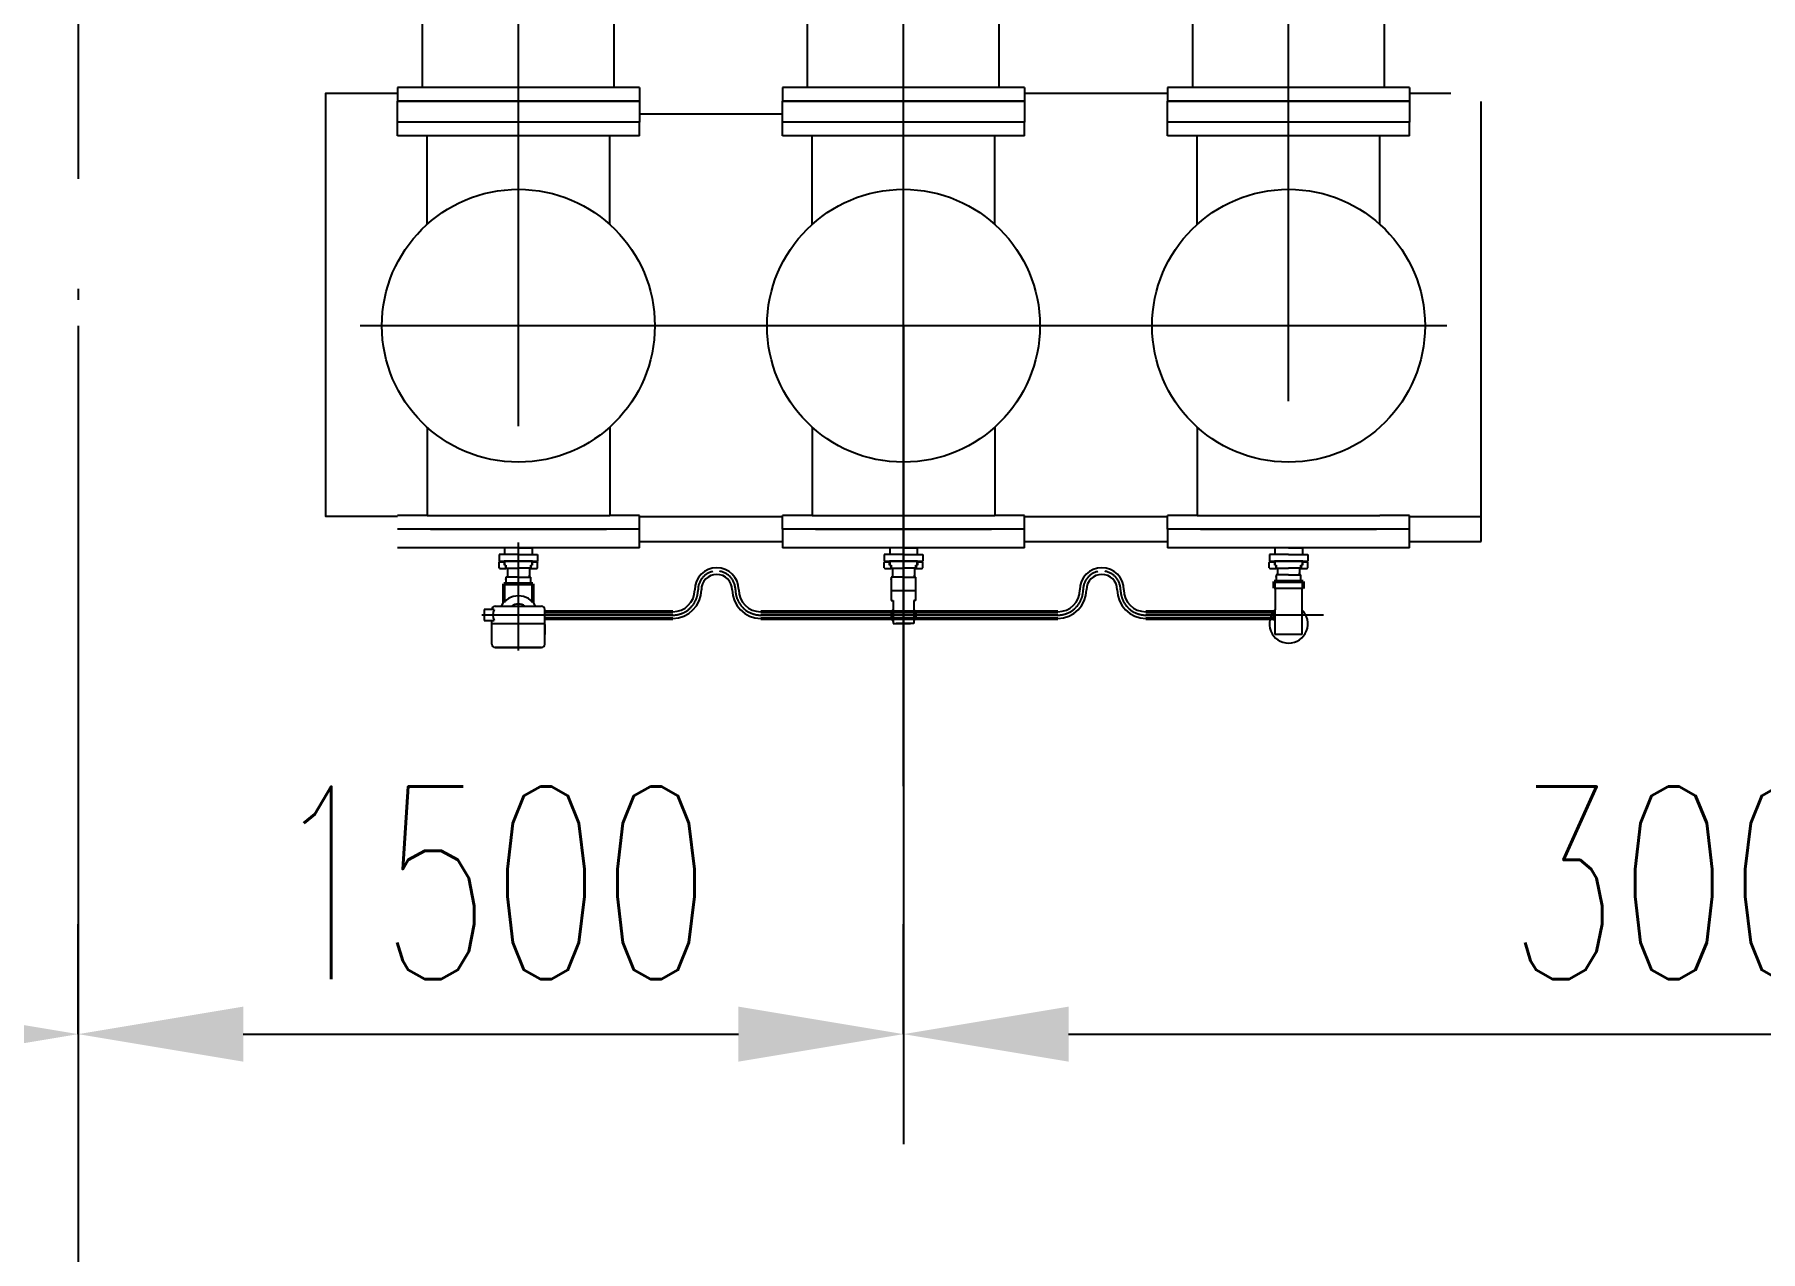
# Model space of a CAD drawing. Extents: x -61205 to 26665, y -81742 to 98141.
# Drawn here: x -19238 to -16101, y 62445 to 64657 of the extents above; entities that cross this region are included whole.
import ezdxf

# ---------------------------------------------------------------- set-up
doc = ezdxf.new("R2010")
doc.units = 0
doc.header["$LTSCALE"] = 1000
doc.header["$MEASUREMENT"] = 0
for name, pattern in [('CENTER', [2, 1.25, -0.25, 0.25, -0.25]), ('CENTER2', [1.125, 0.75, -0.125, 0.125, -0.125]), ('DOTE', [2.42, 2, -0.2, 0.02, -0.2]), ('G', [2, 1.25, -0.25, 0.25, -0.25])]:
    doc.linetypes.add(name, pattern=pattern)
doc.layers.get('0').update_dxf_attribs({"linetype": 'CONTINUOUS'})
doc.layers.get('DEFPOINTS').update_dxf_attribs({"linetype": 'CONTINUOUS'})
for name, color, linetype in [('01', 7, 'CONTINUOUS'), ('05', 4, 'G'), ('08', 1, 'CONTINUOUS'), ('09', 3, 'CONTINUOUS'), ('DOTE', 7, 'CENTER')]:
    doc.layers.add(name, color=color, linetype=linetype)
doc.styles.add('intecad', font='geditxt.shx', dxfattribs={"width": 0.667, "bigfont": 'hzfs_1.shx'})
doc.dimstyles.new('INTE$0', dxfattribs={"dimscale": 100, "dimtxt": 3.5, "dimasz": 3, "dimexe": 2, "dimexo": 0, "dimgap": 1, "dimtad": 1, "dimdsep": 46, "dimtxsty": 'intecad', "dimcen": 0, "dimclrd": 7, "dimclre": 7, "dimclrt": 6, "dimadec": 0, "dimazin": 2, "dimtp": 0.1, "dimtm": 0.1, "dimtfac": 0.71, "dimtix": 1, "dimtmove": 0, "dimatfit": 3, "dimfxl": 1, "dimlwd": -1, "dimlwe": -1, "dimarcsym": 0})

# ---------------------------------------------------------------- blocks, each defined once
blk = doc.blocks.new('*D230')
at = {"layer": '09', "color": 7, "transparency": 16777216}
for p, q in [((-20658.6, 64533.9), (-20658.6, 62639.8)), ((-19159, 64127.7), (-19159, 62639.8)), ((-20358.6, 62839.8), (-19459, 62839.8))]:
    blk.add_line(p, q, dxfattribs=at)
for points in [[(-20358.6, 62889.8), (-20358.6, 62789.8), (-20658.6, 62839.8)], [(-19459, 62889.8), (-19459, 62789.8), (-19159, 62839.8)]]:
    blk.add_solid(points, dxfattribs=at)
at = {"layer": 'DEFPOINTS', "color": 0, "transparency": 16777216}
for p in [(-20658.6, 64533.9, 0), (-19159, 64127.7, 0), (-19159, 62839.8)]:
    blk.add_point(p, dxfattribs=at)
at = {"layer": '09', "color": 6, "transparency": 16777216, "insert": (-19908.8, 63114.8), "char_height": 350, "attachment_point": 5, "style": 'intecad'}
blk.add_mtext('1500', dxfattribs=at)
blk = doc.blocks.new('户内高位接地开关俯视图')
at = {"layer": '01'}
for p, q in [((-1000, 480), (-1000, 920)), ((-975, 920), (-1000, 920)), ((-975, 480), (-975, 920)), ((-25, 920), (0, 920)), ((-25, 480), (-25, 920)), ((0, 480), (0, 920)), ((-975, 874.2), (-458.9, 874.2)), ((-475, 858), (-475, 863)), ((-475, 863), (-463.9, 863)), ((-325, 858), (-475, 858)), ((-475, 858), (-475, 815)), ((-325, 858), (-475, 858)), ((-325, 863), (-336.1, 863)), ((-325, 863), (-325, 858)), ((-325, 815), (-325, 858)), ((-155.6, 874.2), (-25, 874.2)), ((-475, 815), (-325, 815)), ((-330, 815), (-470, 815)), ((-470, 585), (-470, 815)), ((-330, 780), (-330, 815)), ((-400, 775), (-455, 775)), ((-325.4, 775), (-400, 775)), ((-371.8, 775), (-372, 625)), ((-169, 775), (-325, 775)), ((-229, 775), (-229, 625)), ((-151, 643), (-151, 757)), ((-400, 625), (-455, 625)), ((-325.4, 625), (-400, 625)), ((-330, 585), (-330, 620)), ((-325, 625), (-169, 625)), ((-474.5, 585), (-330, 585)), ((-432.5, 558), (-432.5, 569)), ((-432.5, 569), (-367.5, 569)), ((-367.5, 569), (-367.5, 558)), ((-367.5, 558), (-432.5, 558)), ((-415, 465), (-415, 558)), ((-385, 465), (-385, 558)), ((-975, 525.8), (-424.4, 525.8)), ((-155.6, 525.8), (-25, 525.8)), ((-975, 480), (-1000, 480)), ((-25, 480), (0, 480)), ((-429.5, 441.5), (-370.5, 441.5)), ((-429.5, 236.5), (-429.5, 441.5)), ((-428.5, 444.5), (-428.5, 441.5)), ((-415, 465), (-385, 465)), ((-414, 465), (-386, 465)), ((-414, 428), (-414, 465)), ((-386, 465), (-386, 428)), ((-371.5, 441.5), (-371.5, 444.5)), ((-370.5, 441.5), (-370.5, 236.5)), ((-414, 428), (-386, 428)), ((-414, 261), (-386, 261)), ((-414, 261), (-414, 224)), ((-386, 224), (-386, 261)), ((-975, 220), (-1000, 220)), ((-1000, -220), (-1000, 220)), ((-975, -220), (-975, 220)), ((-429.5, 236.5), (-370.5, 236.5)), ((-428.5, 233.5), (-428.5, 236.5)), ((-415, 224), (-385, 224)), ((-415, 224), (-415, 131)), ((-414, 224), (-386, 224)), ((-385, 224), (-385, 131)), ((-371.5, 236.5), (-371.5, 233.5)), ((-25, 220), (0, 220)), ((-25, -220), (-25, 220)), ((0, -220), (0, 220)), ((-975, 174.2), (-424.4, 174.2)), ((-155.6, 174.2), (-25, 174.2)), ((-470, -115), (-470, 115)), ((-330, 115), (-470, 115)), ((-330, 80), (-330, 115)), ((-400, 75), (-455, 75)), ((-325.4, 75), (-400, 75)), ((-371.8, 75), (-372, -75)), ((-169, 75), (-325, 75)), ((-229, 75), (-229, -75)), ((-151, -57), (-151, 57)), ((-400, -75), (-455, -75)), ((-325.4, -75), (-400, -75)), ((-330, -115), (-330, -80)), ((-325, -75), (-169, -75)), ((-474.5, -115), (-330, -115)), ((-415, -224), (-415, -131)), ((-385, -224), (-385, -131)), ((-975, -174.2), (-424.4, -174.2)), ((-155.6, -174.2), (-25, -174.2)), ((-975, -220), (-1000, -220)), ((-429.5, -247.5), (-370.5, -247.5)), ((-429.5, -452.5), (-429.5, -247.5)), ((-428.5, -244.5), (-428.5, -247.5)), ((-415, -224), (-385, -224)), ((-414, -261), (-414, -224)), ((-414, -224), (-386, -224)), ((-386, -224), (-386, -261)), ((-371.5, -247.5), (-371.5, -244.5)), ((-370.5, -247.5), (-370.5, -452.5)), ((-25, -220), (0, -220)), ((-414, -261), (-386, -261)), ((-414, -439), (-414, -476)), ((-414, -439), (-386, -439)), ((-386, -476), (-386, -439)), ((-429.5, -452.5), (-370.5, -452.5)), ((-428.5, -455.5), (-428.5, -452.5)), ((-371.5, -452.5), (-371.5, -455.5)), ((-1000, -920), (-1000, -480)), ((-975, -480), (-1000, -480)), ((-975, -920), (-975, -480)), ((-415, -476), (-415, -569)), ((-415, -476), (-385, -476)), ((-414, -476), (-386, -476)), ((-385, -476), (-385, -569)), ((-25, -920), (-25, -480)), ((-25, -480), (0, -480)), ((0, -920), (0, -480)), ((-975, -525.8), (-424.4, -525.8)), ((-155.6, -525.8), (-25, -525.8)), ((-330, -585), (-470, -585)), ((-470, -815), (-470, -585)), ((-330, -620), (-330, -585)), ((-400, -625), (-455, -625)), ((-325.4, -625), (-400, -625)), ((-371.8, -625), (-372, -775)), ((-169, -625), (-325, -625)), ((-229, -625), (-229, -775)), ((-151, -757), (-151, -643)), ((-400, -775), (-455, -775)), ((-325.4, -775), (-400, -775)), ((-330, -815), (-330, -780)), ((-325, -775), (-169, -775)), ((-474.5, -815), (-330, -815)), ((-455, -835), (-455, -975)), ((-345, -835), (-345, -975)), ((-975, -874.2), (-455, -874.2)), ((-155.6, -874.2), (-25, -874.2)), ((-975, -920), (-1000, -920)), ((-25, -920), (0, -920)), ((-74.1, -1273), (-580.1, -1273)), ((-556.9, -1273), (-563.9, -1273)), ((-563.9, -1273), (-563.9, -1285)), ((-563.9, -1273), (-563.9, -1285)), ((-480.4, -1273), (-556.9, -1273)), ((-466.5, -1273.1), (-466.5, -1283.1)), ((-466.5, -1283.1), (-455.6, -1283.1)), ((-343, -1283.1), (-332.1, -1283.1)), ((-332.1, -1273.1), (-332.1, -1283.1)), ((-559.9, -1289), (-450.7, -1289))]:
    blk.add_line(p, q, dxfattribs=at)
at = {"layer": '01', "ltscale": 10}
for p, q in [((-580.1, -995), (-580.1, -1273)), ((-74.1, -995), (-580.1, -995)), ((-353.1, -990), (-447.1, -990)), ((-447.1, -990), (-447.1, -995)), ((-353.1, -990), (-353.1, -995)), ((-74.1, -995), (-74.1, -1273)), ((-74.1, -995), (-74.1, -1273))]:
    blk.add_line(p, q, dxfattribs=at)
at = {"layer": '01'}
for points in [[(-325, 585), (-325, 569), (-475, 569), (-475, 585)], [(-368, 451.5), (-368, 444.5), (-432, 444.5), (-432, 451.5)], [(-368, 226.5), (-368, 233.5), (-432, 233.5), (-432, 226.5)], [(-325, 115), (-325, 131), (-475, 131), (-475, 115)], [(-325, -115), (-325, -131), (-475, -131), (-475, -115)], [(-368, -237.5), (-368, -244.5), (-432, -244.5), (-432, -237.5)], [(-368, -462.5), (-368, -455.5), (-432, -455.5), (-432, -462.5)], [(-325, -585), (-325, -569), (-475, -569), (-475, -585)], [(-475, -815), (-325, -815), (-325, -835), (-475, -835)], [(-490, -975), (-310, -975), (-310, -995), (-490, -995)]]:
    blk.add_lwpolyline(points, close=True, dxfattribs=at)
for centre, radius in [((-290, 700), 32.1), ((-290, 700), 22.5), ((-290, 0), 32.1), ((-290, 0), 22.5), ((-290, -700), 32.1), ((-290, -700), 22.5)]:
    blk.add_circle(centre, radius, dxfattribs=at)
for centre, radius, start, end in [((-710, 700), 220, 52.3557, 127.6443), ((-400, 863), 60, 3.5833, 176.4167), ((-290, 700), 220, 244.417, 108.7437), ((-463.9, 867), 4, 270, 356.4167), ((-336.1, 867), 4, 183.5833, 270), ((-290, 700), 220, 147.2362, 212.7638), ((-450.5, 755), 20, 90, 163.8726), ((-325, 780), 5, 180, 270), ((-169, 757), 18, 0, 90), ((-450.5, 645), 20, 196.1274, 270), ((-169, 643), 18, 270, 0), ((-325, 620), 5, 90, 180), ((-290, 700), 220, 216.545, 235.3765), ((-710, 700), 220, 232.3557, 307.6443), ((-710, 0), 220, 52.3557, 127.6443), ((-290, 0), 220, 244.417, 115.583), ((-290, 0), 220, 124.6235, 143.455), ((-290, 0), 220, 147.2362, 212.7638), ((-450.5, 55), 20, 90, 163.8726), ((-325, 80), 5, 180, 270), ((-169, 57), 18, 0, 90), ((-450.5, -55), 20, 196.1274, 270), ((-169, -57), 18, 270, 0), ((-325, -80), 5, 90, 180), ((-290, 0), 220, 216.545, 235.3765), ((-710, 0), 220, 232.3557, 307.6443), ((-710, -700), 220, 52.3557, 127.6443), ((-290, -700), 220, 255.5225, 115.583), ((-290, -700), 220, 124.6235, 143.455), ((-290, -700), 220, 147.2362, 212.7638), ((-450.5, -645), 20, 90, 163.8726), ((-325, -620), 5, 180, 270), ((-169, -643), 18, 0, 90), ((-450.5, -755), 20, 196.1274, 270), ((-325, -780), 5, 90, 180), ((-169, -757), 18, 270, 0), ((-290, -700), 220, 217.8529, 221.4096), ((-710, -700), 220, 232.3557, 307.6443), ((-559.9, -1285), 4, 180, 270), ((-455.6, -1287.1), 4, 26.9444, 90), ((-410.8, -1273.1), 43, 196.4381, 261.6634), ((-400.1, -1258.1), 60, 253.5961, 333.0556), ((-343, -1287.1), 4, 90, 153.0556)]:
    blk.add_arc(centre, radius, start, end, dxfattribs=at)
at = {"layer": '05'}
blk.add_line((-400, 931.4), (-400, -1351.5), dxfattribs=at)
at = {"layer": '05', "linetype": 'CENTER2', "lineweight": -3}
blk.add_line((-400.1, -1006), (-400.1, -980.5), dxfattribs=at)
at = {"layer": 'DEFPOINTS', "linetype": 'ByBlock'}
for p in [(-347, 585), (-347, 585), (-347, -115), (-347, -115), (-347, -815), (-347, -815)]:
    blk.add_point(p, dxfattribs=at)
blk = doc.blocks.new('*D235')
at = {"layer": '09', "color": 7, "transparency": 16777216}
for p, q in [((-17659, 64127.7), (-17659, 62639.8)), ((-14659, 63947.3), (-14659, 62639.8)), ((-17359, 62839.8), (-14959, 62839.8))]:
    blk.add_line(p, q, dxfattribs=at)
for points in [[(-17359, 62889.8), (-17359, 62789.8), (-17659, 62839.8)], [(-14959, 62889.8), (-14959, 62789.8), (-14659, 62839.8)]]:
    blk.add_solid(points, dxfattribs=at)
at = {"layer": 'DEFPOINTS', "color": 0, "transparency": 16777216}
for p in [(-17659, 64127.7, 0), (-14659, 63947.3, 0), (-14659, 62839.8)]:
    blk.add_point(p, dxfattribs=at)
at = {"layer": '09', "color": 6, "transparency": 16777216, "insert": (-16159, 63114.8), "char_height": 350, "attachment_point": 5, "style": 'intecad'}
blk.add_mtext('3000', dxfattribs=at)
blk = doc.blocks.new('*D180')
at = {"layer": '09', "color": 7, "transparency": 16777216}
for p, q in [((-19159, 62839.8), (-19159, 63039.8)), ((-17659, 62839.8), (-17659, 63039.8)), ((-18859, 62839.8), (-17959, 62839.8))]:
    blk.add_line(p, q, dxfattribs=at)
for points in [[(-18859, 62889.8), (-18859, 62789.8), (-19159, 62839.8)], [(-17959, 62889.8), (-17959, 62789.8), (-17659, 62839.8)]]:
    blk.add_solid(points, dxfattribs=at)
at = {"layer": 'DEFPOINTS', "color": 0, "transparency": 16777216}
for p in [(-19159, 62839.8, 0), (-17659, 62839.8, 0), (-17659, 62839.8)]:
    blk.add_point(p, dxfattribs=at)
at = {"layer": '09', "color": 6, "transparency": 16777216, "insert": (-18409, 63114.8), "char_height": 350, "attachment_point": 5, "style": 'intecad'}
blk.add_mtext('1500', dxfattribs=at)

msp = doc.modelspace()

# ---------------------------------------------------------------- hatches: boundary and pattern name
for points in [[(-17681.612, 63607.942), (-17677.954, 63611.6), (-17677.954, 63590.387), (-17681.612, 63595.442)], [(-17681.612, 63607.942), (-17677.954, 63611.6), (-17677.954, 63590.387), (-17681.612, 63595.442)], [(-17636.296, 63607.942), (-17639.954, 63611.6), (-17639.954, 63590.387), (-17636.296, 63595.442)], [(-17636.296, 63607.942), (-17639.954, 63611.6), (-17639.954, 63590.387), (-17636.296, 63595.442)], [(-16986.77, 63607.942), (-16983.112, 63611.6), (-16983.112, 63590.387), (-16986.77, 63595.442)], [(-16986.77, 63607.942), (-16983.112, 63611.6), (-16983.112, 63590.387), (-16986.77, 63595.442)]]:
    msp.add_hatch(color=256).paths.add_polyline_path(points)

# ---------------------------------------------------------------- linework, layer by layer
for p, q in [((-17677.954, 63611.6, 0.014), (-17681.612, 63607.942, 0.014)), ((-17677.954, 63611.6, 0.014), (-17681.612, 63607.942, 0.014)), ((-17681.612, 63607.942, 0.014), (-17681.612, 63595.442, 0.014)), ((-17681.612, 63607.942, 0.014), (-17681.612, 63595.442, 0.014)), ((-17681.612, 63595.442, 0.014), (-17677.954, 63590.387, 0.014)), ((-17681.612, 63595.442, 0.014), (-17677.954, 63590.387, 0.014)), ((-17639.954, 63611.6, 0.014), (-17636.296, 63607.942, 0.014)), ((-17639.954, 63611.6, 0.014), (-17636.296, 63607.942, 0.014)), ((-17636.296, 63595.442, 0.014), (-17639.954, 63590.387, 0.014)), ((-17636.296, 63595.442, 0.014), (-17639.954, 63590.387, 0.014)), ((-17636.296, 63607.942, 0.014), (-17636.296, 63595.442, 0.014)), ((-17636.296, 63607.942, 0.014), (-17636.296, 63595.442, 0.014)), ((-16983.112, 63611.6, 0.014), (-16986.77, 63607.942, 0.014)), ((-16983.112, 63611.6, 0.014), (-16986.77, 63607.942, 0.014)), ((-16986.77, 63607.942, 0.014), (-16986.77, 63595.442, 0.014)), ((-16986.77, 63607.942, 0.014), (-16986.77, 63595.442, 0.014)), ((-16986.77, 63595.442, 0.014), (-16983.112, 63590.387, 0.014)), ((-16986.77, 63595.442, 0.014), (-16983.112, 63590.387, 0.014))]:
    msp.add_line(p, q)
at = {"color": 0, "linetype": 'ByBlock'}
for p in [(-18383.954, 63699.665, 0.014), (-18383.954, 63699.665, 0.014), (-18333.954, 63699.665, 0.014), (-18333.954, 63699.665, 0.014), (-17683.954, 63699.665, 0.014), (-17683.954, 63699.665, 0.014), (-17633.954, 63699.665, 0.014), (-17633.954, 63699.665, 0.014), (-16983.954, 63699.665, 0.014), (-16983.954, 63699.665, 0.014), (-16933.954, 63699.665, 0.014), (-18381.454, 63667.11, 0.014), (-18381.454, 63667.11, 0.014), (-18338.954, 63673.59, 0.014), (-18338.954, 63673.59, 0.014), (-18338.954, 63673.282, 0.014), (-18338.954, 63673.282, 0.014), (-17681.454, 63667.11, 0.014), (-17681.454, 63667.11, 0.014), (-17638.954, 63673.59, 0.014), (-17638.954, 63673.59, 0.014), (-17638.954, 63673.282, 0.014), (-17638.954, 63673.282, 0.014), (-16981.454, 63671.11, 0.014), (-16981.454, 63671.11, 0.014), (-16938.954, 63677.59, 0.014), (-16938.954, 63677.282, 0.014)]:
    msp.add_point(p, dxfattribs=at)
at = {"layer": '01'}
for p, q in [((-18138.954, 64560.665, 0.014), (-18578.954, 64560.665, 0.014)), ((-18578.954, 64560.665, 0.014), (-18578.954, 64535.665, 0.014)), ((-18578.954, 64535.665, 0.014), (-18138.954, 64535.665, 0.014)), ((-18138.954, 64535.665, 0.014), (-18578.954, 64535.665, 0.014)), ((-18578.954, 64497.665, 0.014), (-18578.954, 64535.665, 0.014)), ((-18138.954, 64560.665, 0.014), (-18138.954, 64535.665, 0.014)), ((-18138.954, 64535.665, 0.014), (-18138.954, 64497.665, 0.014)), ((-17878.954, 64560.665, 0.014), (-17878.954, 64535.665, 0.014)), ((-17438.954, 64560.665, 0.014), (-17878.954, 64560.665, 0.014)), ((-17878.954, 64497.665, 0.014), (-17878.954, 64535.665, 0.014)), ((-17878.954, 64535.665, 0.014), (-17438.954, 64535.665, 0.014)), ((-17438.954, 64535.665, 0.014), (-17878.954, 64535.665, 0.014)), ((-17438.954, 64560.665, 0.014), (-17438.954, 64535.665, 0.014)), ((-17438.954, 64535.665, 0.014), (-17438.954, 64497.665, 0.014)), ((-17178.954, 64560.665, 0.014), (-17178.954, 64535.665, 0.014)), ((-16738.954, 64560.665, 0.014), (-17178.954, 64560.665, 0.014)), ((-17178.954, 64497.665, 0.014), (-17178.954, 64535.665, 0.014)), ((-17178.954, 64535.665, 0.014), (-16738.954, 64535.665, 0.014)), ((-16738.954, 64535.665, 0.014), (-17178.954, 64535.665, 0.014)), ((-16738.954, 64560.665, 0.014), (-16738.954, 64535.665, 0.014)), ((-16738.954, 64535.665, 0.014), (-16738.954, 64497.665, 0.014)), ((-16608.954, 63735.665, 0.014), (-16608.954, 64535.615, 0.014)), ((-18138.954, 64497.665, 0.014), (-18578.954, 64497.665, 0.014)), ((-18578.954, 64472.665, 0.014), (-18578.954, 64497.665, 0.014)), ((-18138.954, 64472.665, 0.014), (-18578.954, 64472.665, 0.014)), ((-18524.954, 64311.915, 0.014), (-18524.954, 64472.665, 0.014)), ((-18192.954, 64311.915, 0.014), (-18192.954, 64472.665, 0.014)), ((-18138.954, 64472.665, 0.014), (-18138.954, 64497.665, 0.014)), ((-17878.954, 64472.665, 0.014), (-17878.954, 64497.665, 0.014)), ((-17438.954, 64497.665, 0.014), (-17878.954, 64497.665, 0.014)), ((-17438.954, 64472.665, 0.014), (-17878.954, 64472.665, 0.014)), ((-17824.954, 64311.915, 0.014), (-17824.954, 64472.665, 0.014)), ((-17492.954, 64311.915, 0.014), (-17492.954, 64472.665, 0.014)), ((-17438.954, 64472.665, 0.014), (-17438.954, 64497.665, 0.014)), ((-17178.954, 64472.665, 0.014), (-17178.954, 64497.665, 0.014)), ((-16738.954, 64497.665, 0.014), (-17178.954, 64497.665, 0.014)), ((-16738.954, 64472.665, 0.014), (-17178.954, 64472.665, 0.014)), ((-17124.954, 64311.915, 0.014), (-17124.954, 64472.665, 0.014)), ((-16792.954, 64311.915, 0.014), (-16792.954, 64472.665, 0.014)), ((-16738.954, 64472.665, 0.014), (-16738.954, 64497.665, 0.014)), ((-18524.954, 63943.415, 0.014), (-18524.954, 63782.665, 0.014)), ((-18192.954, 63943.415, 0.014), (-18192.954, 63782.665, 0.014)), ((-17824.954, 63943.415, 0.014), (-17824.954, 63782.665, 0.014)), ((-17492.954, 63943.415, 0.014), (-17492.954, 63782.665, 0.014)), ((-17124.954, 63943.415, 0.014), (-17124.954, 63782.665, 0.014)), ((-18524.954, 63782.665, 0.014), (-18578.954, 63782.665, 0.014)), ((-18524.954, 63782.665, 0.014), (-18192.954, 63782.665, 0.014)), ((-18138.954, 63782.665, 0.014), (-18192.954, 63782.665, 0.014)), ((-18138.954, 63757.665, 0.014), (-18138.954, 63782.665, 0.014)), ((-18138.954, 63780.665, 0.014), (-17878.954, 63780.665, 0.014)), ((-17824.954, 63782.665, 0.014), (-17878.954, 63782.665, 0.014)), ((-17878.954, 63757.665, 0.014), (-17878.954, 63782.665, 0.014)), ((-17824.954, 63782.665, 0.014), (-17492.954, 63782.665, 0.014)), ((-17438.954, 63782.665, 0.014), (-17492.954, 63782.665, 0.014)), ((-17438.954, 63757.665, 0.014), (-17438.954, 63782.665, 0.014)), ((-17438.954, 63780.665, 0.014), (-17178.418, 63780.665, 0.014)), ((-17124.954, 63782.665, 0.014), (-17178.954, 63782.665, 0.014)), ((-17178.954, 63757.665, 0.014), (-17178.954, 63782.665, 0.014)), ((-17124.954, 63782.665, 0.014), (-17178.954, 63782.665, 0.014)), ((-17178.954, 63757.665, 0.014), (-17178.954, 63782.665, 0.014)), ((-17124.954, 63782.665, 0.014), (-16792.954, 63782.665, 0.014)), ((-16738.954, 63782.665, 0.014), (-16792.954, 63782.665, 0.014)), ((-16738.954, 63757.665, 0.014), (-16738.954, 63782.665, 0.014)), ((-16738.954, 63780.665, 0.014), (-16608.954, 63780.665, 0.014)), ((-18518.954, 63757.665, 0.014), (-18578.954, 63757.665, 0.014)), ((-18138.954, 63757.665, 0.014), (-18578.954, 63757.665, 0.014)), ((-18138.954, 63757.665, 0.014), (-18578.954, 63757.665, 0.014)), ((-18518.954, 63757.665, 0.014), (-18198.954, 63757.665, 0.014)), ((-18138.954, 63757.665, 0.014), (-18198.954, 63757.665, 0.014)), ((-18138.954, 63723.665, 0.014), (-18138.954, 63757.665, 0.014)), ((-18138.954, 63723.665, 0.014), (-18138.954, 63757.665, 0.014)), ((-17878.954, 63757.665, 0.014), (-17878.954, 63723.665, 0.014)), ((-17438.954, 63757.665, 0.014), (-17878.954, 63757.665, 0.014)), ((-17438.954, 63757.665, 0.014), (-17878.954, 63757.665, 0.014)), ((-17818.954, 63757.665, 0.014), (-17878.954, 63757.665, 0.014)), ((-17878.954, 63757.665, 0.014), (-17878.954, 63723.665, 0.014)), ((-17818.954, 63757.665, 0.014), (-17498.954, 63757.665, 0.014)), ((-17438.954, 63757.665, 0.014), (-17498.954, 63757.665, 0.014)), ((-17438.954, 63723.665, 0.014), (-17438.954, 63757.665, 0.014)), ((-17438.954, 63723.665, 0.014), (-17438.954, 63757.665, 0.014)), ((-16738.954, 63757.665, 0.014), (-17178.954, 63757.665, 0.014)), ((-16738.954, 63757.665, 0.014), (-17178.954, 63757.665, 0.014)), ((-17118.954, 63757.665, 0.014), (-17178.954, 63757.665, 0.014)), ((-17178.954, 63757.665, 0.014), (-17178.954, 63723.665, 0.014)), ((-17118.954, 63757.665, 0.014), (-17178.954, 63757.665, 0.014)), ((-17178.954, 63757.665, 0.014), (-17178.954, 63723.665, 0.014)), ((-17118.954, 63757.665, 0.014), (-16798.954, 63757.665, 0.014)), ((-16738.954, 63757.665, 0.014), (-16798.954, 63757.665, 0.014)), ((-16738.954, 63723.665, 0.014), (-16738.954, 63757.665, 0.014)), ((-18170.837, 63723.665, 0.014), (-18578.954, 63723.665, 0.014)), ((-18170.837, 63723.665, 0.014), (-18578.954, 63723.665, 0.014)), ((-18383.954, 63723.665, 0.014), (-18383.954, 63711.665, 0.014)), ((-18358.954, 63723.665, 0.014), (-18383.954, 63723.665, 0.014)), ((-18383.954, 63723.665, 0.014), (-18383.954, 63711.665, 0.014)), ((-18358.954, 63723.665, 0.014), (-18383.954, 63723.665, 0.014)), ((-18358.954, 63723.665, 0.014), (-18333.954, 63723.665, 0.014)), ((-18358.954, 63723.665, 0.014), (-18333.954, 63723.665, 0.014)), ((-18333.954, 63723.665, 0.014), (-18333.954, 63711.665, 0.014)), ((-18333.954, 63723.665, 0.014), (-18333.954, 63711.665, 0.014)), ((-18138.954, 63723.665, 0.014), (-18170.837, 63723.665, 0.014)), ((-18138.954, 63723.665, 0.014), (-18170.837, 63723.665, 0.014)), ((-18138.954, 63735.665, 0.014), (-17878.954, 63735.665, 0.014)), ((-17470.837, 63723.665, 0.014), (-17878.954, 63723.665, 0.014)), ((-17470.837, 63723.665, 0.014), (-17878.954, 63723.665, 0.014)), ((-17658.954, 63723.665, 0.014), (-17683.954, 63723.665, 0.014)), ((-17683.954, 63723.665, 0.014), (-17683.954, 63711.665, 0.014)), ((-17658.954, 63723.665, 0.014), (-17683.954, 63723.665, 0.014)), ((-17683.954, 63723.665, 0.014), (-17683.954, 63711.665, 0.014)), ((-17658.954, 63723.665, 0.014), (-17633.954, 63723.665, 0.014)), ((-17658.954, 63723.665, 0.014), (-17633.954, 63723.665, 0.014)), ((-17633.954, 63723.665, 0.014), (-17633.954, 63711.665, 0.014)), ((-17633.954, 63723.665, 0.014), (-17633.954, 63711.665, 0.014)), ((-17438.954, 63723.665, 0.014), (-17470.837, 63723.665, 0.014)), ((-17438.954, 63723.665, 0.014), (-17470.837, 63723.665, 0.014)), ((-17438.954, 63735.665, 0.014), (-17178.954, 63735.665, 0.014)), ((-16770.837, 63723.665, 0.014), (-17178.954, 63723.665, 0.014)), ((-16983.954, 63723.665, 0.014), (-16983.954, 63711.665, 0.014)), ((-16958.954, 63723.665, 0.014), (-16983.954, 63723.665, 0.014)), ((-16983.954, 63723.665, 0.014), (-16983.954, 63711.665, 0.014)), ((-16958.954, 63723.665, 0.014), (-16983.954, 63723.665, 0.014)), ((-16958.954, 63723.665, 0.014), (-16933.954, 63723.665, 0.014)), ((-16933.954, 63723.665, 0.014), (-16933.954, 63711.665, 0.014)), ((-16738.954, 63723.665, 0.014), (-16770.837, 63723.665, 0.014)), ((-16738.954, 63735.665, 0.014), (-16608.954, 63735.665, 0.014)), ((-18394.083, 63697.432, 0.014), (-18393.083, 63698.432, 0.014)), ((-18394.083, 63697.432, 0.014), (-18393.083, 63698.432, 0.014)), ((-18394.083, 63687.432, 0.014), (-18394.083, 63697.432, 0.014)), ((-18394.083, 63687.432, 0.014), (-18394.083, 63697.432, 0.014)), ((-18394.083, 63687.432, 0.014), (-18393.083, 63686.432, 0.014)), ((-18394.083, 63687.432, 0.014), (-18393.083, 63686.432, 0.014)), ((-18393.954, 63711.665, 0.014), (-18393.954, 63699.665, 0.014)), ((-18358.954, 63711.665, 0.014), (-18393.954, 63711.665, 0.014)), ((-18393.954, 63711.665, 0.014), (-18393.954, 63699.665, 0.014)), ((-18358.954, 63711.665, 0.014), (-18393.954, 63711.665, 0.014)), ((-18393.954, 63699.665, 0.014), (-18358.954, 63699.665, 0.014)), ((-18393.954, 63699.665, 0.014), (-18358.954, 63699.665, 0.014)), ((-18393.083, 63698.432, 0.014), (-18384.083, 63698.432, 0.014)), ((-18393.083, 63698.432, 0.014), (-18384.083, 63698.432, 0.014)), ((-18393.083, 63686.432, 0.014), (-18381.583, 63686.432, 0.014)), ((-18393.083, 63686.432, 0.014), (-18381.583, 63686.432, 0.014)), ((-18384.083, 63692.665, 0.014), (-18384.083, 63698.432, 0.014)), ((-18384.083, 63692.665, 0.014), (-18384.083, 63698.432, 0.014)), ((-18384.083, 63692.665, 0.014), (-18381.454, 63692.665, 0.014)), ((-18384.083, 63692.665, 0.014), (-18381.454, 63692.665, 0.014)), ((-18383.954, 63699.665, 0.014), (-18383.954, 63692.665, 0.014)), ((-18333.954, 63699.665, 0.014), (-18383.954, 63699.665, 0.014)), ((-18383.954, 63699.665, 0.014), (-18383.954, 63692.665, 0.014)), ((-18333.954, 63699.665, 0.014), (-18383.954, 63699.665, 0.014)), ((-18381.583, 63686.432, 0.014), (-18381.583, 63692.665, 0.014)), ((-18381.583, 63686.432, 0.014), (-18381.583, 63692.665, 0.014)), ((-18381.454, 63692.665, 0.014), (-18381.454, 63686.665, 0.014)), ((-18381.454, 63692.665, 0.014), (-18381.454, 63686.665, 0.014)), ((-18381.454, 63686.665, 0.014), (-18358.955, 63686.665, 0.014)), ((-18381.454, 63686.665, 0.014), (-18358.955, 63686.665, 0.014)), ((-18378.954, 63686.665, 0.014), (-18378.954, 63670.665, 0.014)), ((-18378.954, 63686.665, 0.014), (-18378.954, 63670.665, 0.014)), ((-18336.454, 63686.665, 0.014), (-18358.955, 63686.665, 0.014)), ((-18336.454, 63686.665, 0.014), (-18358.955, 63686.665, 0.014)), ((-18358.954, 63711.665, 0.014), (-18323.954, 63711.665, 0.014)), ((-18358.954, 63711.665, 0.014), (-18323.954, 63711.665, 0.014)), ((-18358.954, 63699.665, 0.014), (-18323.954, 63699.665, 0.014)), ((-18358.954, 63699.665, 0.014), (-18323.954, 63699.665, 0.014)), ((-18338.954, 63686.665, 0.014), (-18338.954, 63670.665, 0.014)), ((-18338.954, 63686.665, 0.014), (-18338.954, 63670.665, 0.014)), ((-18336.454, 63686.432, 0.014), (-18336.454, 63692.665, 0.014)), ((-18336.454, 63692.665, 0.014), (-18333.73, 63692.665, 0.014)), ((-18336.454, 63686.432, 0.014), (-18336.454, 63692.665, 0.014)), ((-18336.454, 63692.665, 0.014), (-18333.73, 63692.665, 0.014)), ((-18336.454, 63686.432, 0.014), (-18325.083, 63686.432, 0.014)), ((-18336.454, 63686.432, 0.014), (-18325.083, 63686.432, 0.014)), ((-18336.173, 63692.665, 0.014), (-18336.173, 63686.432, 0.014)), ((-18336.173, 63692.665, 0.014), (-18336.173, 63686.432, 0.014)), ((-18333.954, 63692.665, 0.014), (-18333.954, 63699.665, 0.014)), ((-18333.954, 63692.665, 0.014), (-18333.954, 63699.665, 0.014)), ((-18333.954, 63698.432, 0.014), (-18325.083, 63698.432, 0.014)), ((-18333.954, 63698.432, 0.014), (-18325.083, 63698.432, 0.014)), ((-18333.73, 63698.432, 0.014), (-18333.73, 63692.665, 0.014)), ((-18333.73, 63698.432, 0.014), (-18333.73, 63692.665, 0.014)), ((-18325.083, 63698.432, 0.014), (-18324.083, 63697.432, 0.014)), ((-18325.083, 63698.432, 0.014), (-18324.083, 63697.432, 0.014)), ((-18325.083, 63686.432, 0.014), (-18324.083, 63687.432, 0.014)), ((-18325.083, 63686.432, 0.014), (-18324.083, 63687.432, 0.014)), ((-18324.083, 63687.432, 0.014), (-18324.083, 63697.432, 0.014)), ((-18324.083, 63687.432, 0.014), (-18324.083, 63697.432, 0.014)), ((-18323.954, 63711.665, 0.014), (-18323.954, 63699.665, 0.014)), ((-18323.954, 63711.665, 0.014), (-18323.954, 63699.665, 0.014)), ((-17694.083, 63697.432, 0.014), (-17693.083, 63698.432, 0.014)), ((-17694.083, 63697.432, 0.014), (-17693.083, 63698.432, 0.014)), ((-17694.083, 63687.432, 0.014), (-17694.083, 63697.432, 0.014)), ((-17694.083, 63687.432, 0.014), (-17694.083, 63697.432, 0.014)), ((-17694.083, 63687.432, 0.014), (-17693.083, 63686.432, 0.014)), ((-17694.083, 63687.432, 0.014), (-17693.083, 63686.432, 0.014)), ((-17658.954, 63711.665, 0.014), (-17693.954, 63711.665, 0.014)), ((-17693.954, 63711.665, 0.014), (-17693.954, 63699.665, 0.014)), ((-17658.954, 63711.665, 0.014), (-17693.954, 63711.665, 0.014)), ((-17693.954, 63711.665, 0.014), (-17693.954, 63699.665, 0.014)), ((-17693.954, 63699.665, 0.014), (-17658.954, 63699.665, 0.014)), ((-17693.954, 63699.665, 0.014), (-17658.954, 63699.665, 0.014)), ((-17693.083, 63698.432, 0.014), (-17684.083, 63698.432, 0.014)), ((-17693.083, 63698.432, 0.014), (-17684.083, 63698.432, 0.014)), ((-17693.083, 63686.432, 0.014), (-17681.583, 63686.432, 0.014)), ((-17693.083, 63686.432, 0.014), (-17681.583, 63686.432, 0.014)), ((-17684.083, 63692.665, 0.014), (-17684.083, 63698.432, 0.014)), ((-17684.083, 63692.665, 0.014), (-17684.083, 63698.432, 0.014)), ((-17684.083, 63692.665, 0.014), (-17681.454, 63692.665, 0.014)), ((-17684.083, 63692.665, 0.014), (-17681.454, 63692.665, 0.014)), ((-17633.954, 63699.665, 0.014), (-17683.954, 63699.665, 0.014)), ((-17683.954, 63699.665, 0.014), (-17683.954, 63692.665, 0.014)), ((-17633.954, 63699.665, 0.014), (-17683.954, 63699.665, 0.014)), ((-17683.954, 63699.665, 0.014), (-17683.954, 63692.665, 0.014)), ((-17681.583, 63686.432, 0.014), (-17681.583, 63692.665, 0.014)), ((-17681.583, 63686.432, 0.014), (-17681.583, 63692.665, 0.014)), ((-17681.454, 63692.665, 0.014), (-17681.454, 63686.665, 0.014)), ((-17681.454, 63692.665, 0.014), (-17681.454, 63686.665, 0.014)), ((-17681.454, 63686.665, 0.014), (-17658.955, 63686.665, 0.014)), ((-17681.454, 63686.665, 0.014), (-17658.955, 63686.665, 0.014)), ((-17678.954, 63686.665, 0.014), (-17678.954, 63670.665, 0.014)), ((-17678.954, 63686.665, 0.014), (-17678.954, 63670.665, 0.014)), ((-17636.454, 63686.665, 0.014), (-17658.955, 63686.665, 0.014)), ((-17636.454, 63686.665, 0.014), (-17658.955, 63686.665, 0.014)), ((-17658.954, 63711.665, 0.014), (-17623.954, 63711.665, 0.014)), ((-17658.954, 63711.665, 0.014), (-17623.954, 63711.665, 0.014)), ((-17658.954, 63699.665, 0.014), (-17623.954, 63699.665, 0.014)), ((-17658.954, 63699.665, 0.014), (-17623.954, 63699.665, 0.014)), ((-17638.954, 63686.665, 0.014), (-17638.954, 63670.665, 0.014)), ((-17638.954, 63686.665, 0.014), (-17638.954, 63670.665, 0.014)), ((-17636.454, 63692.665, 0.014), (-17633.73, 63692.665, 0.014)), ((-17636.454, 63686.432, 0.014), (-17636.454, 63692.665, 0.014)), ((-17636.454, 63692.665, 0.014), (-17633.73, 63692.665, 0.014)), ((-17636.454, 63686.432, 0.014), (-17636.454, 63692.665, 0.014)), ((-17636.454, 63686.432, 0.014), (-17625.083, 63686.432, 0.014)), ((-17636.454, 63686.432, 0.014), (-17625.083, 63686.432, 0.014)), ((-17636.173, 63692.665, 0.014), (-17636.173, 63686.432, 0.014)), ((-17636.173, 63692.665, 0.014), (-17636.173, 63686.432, 0.014)), ((-17633.954, 63692.665, 0.014), (-17633.954, 63699.665, 0.014)), ((-17633.954, 63692.665, 0.014), (-17633.954, 63699.665, 0.014)), ((-17633.954, 63698.432, 0.014), (-17625.083, 63698.432, 0.014)), ((-17633.954, 63698.432, 0.014), (-17625.083, 63698.432, 0.014)), ((-17633.73, 63698.432, 0.014), (-17633.73, 63692.665, 0.014)), ((-17633.73, 63698.432, 0.014), (-17633.73, 63692.665, 0.014)), ((-17625.083, 63698.432, 0.014), (-17624.083, 63697.432, 0.014)), ((-17625.083, 63698.432, 0.014), (-17624.083, 63697.432, 0.014)), ((-17625.083, 63686.432, 0.014), (-17624.083, 63687.432, 0.014)), ((-17625.083, 63686.432, 0.014), (-17624.083, 63687.432, 0.014)), ((-17624.083, 63687.432, 0.014), (-17624.083, 63697.432, 0.014)), ((-17624.083, 63687.432, 0.014), (-17624.083, 63697.432, 0.014)), ((-17623.954, 63711.665, 0.014), (-17623.954, 63699.665, 0.014)), ((-17623.954, 63711.665, 0.014), (-17623.954, 63699.665, 0.014)), ((-16994.083, 63697.432, 0.014), (-16993.083, 63698.432, 0.014)), ((-16994.083, 63697.432, 0.014), (-16993.083, 63698.432, 0.014)), ((-16994.083, 63687.432, 0.014), (-16994.083, 63697.432, 0.014)), ((-16994.083, 63687.432, 0.014), (-16994.083, 63697.432, 0.014)), ((-16994.083, 63687.432, 0.014), (-16993.083, 63686.432, 0.014)), ((-16994.083, 63687.432, 0.014), (-16993.083, 63686.432, 0.014)), ((-16958.954, 63711.665, 0.014), (-16993.954, 63711.665, 0.014)), ((-16993.954, 63711.665, 0.014), (-16993.954, 63699.665, 0.014)), ((-16958.954, 63711.665, 0.014), (-16993.954, 63711.665, 0.014)), ((-16993.954, 63711.665, 0.014), (-16993.954, 63699.665, 0.014)), ((-16993.954, 63699.665, 0.014), (-16958.954, 63699.665, 0.014)), ((-16993.954, 63699.665, 0.014), (-16958.954, 63699.665, 0.014)), ((-16993.083, 63698.432, 0.014), (-16984.083, 63698.432, 0.014)), ((-16993.083, 63698.432, 0.014), (-16984.083, 63698.432, 0.014)), ((-16993.083, 63686.432, 0.014), (-16981.583, 63686.432, 0.014)), ((-16993.083, 63686.432, 0.014), (-16981.583, 63686.432, 0.014)), ((-16984.083, 63692.665, 0.014), (-16984.083, 63698.432, 0.014)), ((-16984.083, 63692.665, 0.014), (-16984.083, 63698.432, 0.014)), ((-16984.083, 63692.665, 0.014), (-16981.454, 63692.665, 0.014)), ((-16984.083, 63692.665, 0.014), (-16981.454, 63692.665, 0.014)), ((-16983.954, 63699.665, 0.014), (-16983.954, 63692.665, 0.014)), ((-16933.954, 63699.665, 0.014), (-16983.954, 63699.665, 0.014)), ((-16983.954, 63699.665, 0.014), (-16983.954, 63692.665, 0.014)), ((-16981.583, 63686.432, 0.014), (-16981.583, 63692.665, 0.014)), ((-16981.583, 63686.432, 0.014), (-16981.583, 63692.665, 0.014)), ((-16981.454, 63692.665, 0.014), (-16981.454, 63686.665, 0.014)), ((-16981.454, 63692.665, 0.014), (-16981.454, 63686.665, 0.014)), ((-16981.454, 63686.665, 0.014), (-16958.955, 63686.665, 0.014)), ((-16981.454, 63686.665, 0.014), (-16958.955, 63686.665, 0.014)), ((-16978.954, 63686.665, 0.014), (-16978.954, 63674.665, 0.014)), ((-16978.954, 63686.665, 0.014), (-16978.954, 63674.665, 0.014)), ((-16936.454, 63686.665, 0.014), (-16958.955, 63686.665, 0.014)), ((-16958.954, 63711.665, 0.014), (-16923.954, 63711.665, 0.014)), ((-16958.954, 63699.665, 0.014), (-16923.954, 63699.665, 0.014)), ((-16938.954, 63686.665, 0.014), (-16938.954, 63674.665, 0.014)), ((-16936.454, 63686.432, 0.014), (-16936.454, 63692.665, 0.014)), ((-16936.454, 63692.665, 0.014), (-16933.73, 63692.665, 0.014)), ((-16936.454, 63686.432, 0.014), (-16925.083, 63686.432, 0.014)), ((-16936.173, 63692.665, 0.014), (-16936.173, 63686.432, 0.014)), ((-16933.954, 63692.665, 0.014), (-16933.954, 63699.665, 0.014)), ((-16933.954, 63698.432, 0.014), (-16925.083, 63698.432, 0.014)), ((-16933.73, 63698.432, 0.014), (-16933.73, 63692.665, 0.014)), ((-16925.083, 63698.432, 0.014), (-16924.083, 63697.432, 0.014)), ((-16925.083, 63686.432, 0.014), (-16924.083, 63687.432, 0.014)), ((-16924.083, 63687.432, 0.014), (-16924.083, 63697.432, 0.014)), ((-16923.954, 63711.665, 0.014), (-16923.954, 63699.665, 0.014)), ((-18381.454, 63670.665, 0.014), (-18381.454, 63658.665, 0.014)), ((-18358.955, 63670.665, 0.014), (-18381.454, 63670.665, 0.014)), ((-18381.454, 63670.665, 0.014), (-18381.454, 63658.665, 0.014)), ((-18358.955, 63670.665, 0.014), (-18381.454, 63670.665, 0.014)), ((-18381.454, 63658.665, 0.014), (-18336.454, 63658.665, 0.014)), ((-18381.454, 63658.665, 0.014), (-18336.454, 63658.665, 0.014)), ((-18358.955, 63670.665, 0.014), (-18336.454, 63670.665, 0.014)), ((-18358.955, 63670.665, 0.014), (-18336.454, 63670.665, 0.014)), ((-18336.454, 63666.051, 0.014), (-18336.454, 63670.665, 0.014)), ((-18336.454, 63658.665, 0.014), (-18336.454, 63670.665, 0.014)), ((-18336.454, 63666.051, 0.014), (-18336.454, 63670.665, 0.014)), ((-18336.454, 63658.665, 0.014), (-18336.454, 63670.665, 0.014)), ((-17658.955, 63670.665, 0.014), (-17681.454, 63670.665, 0.014)), ((-17681.454, 63670.665, 0.014), (-17681.454, 63646.442, 0.014)), ((-17681.454, 63670.665, 0.014), (-17681.454, 63646.442, 0.014)), ((-17658.955, 63670.665, 0.014), (-17681.454, 63670.665, 0.014)), ((-17658.955, 63670.665, 0.014), (-17636.454, 63670.665, 0.014)), ((-17658.955, 63670.665, 0.014), (-17636.454, 63670.665, 0.014)), ((-17636.454, 63646.442, 0.014), (-17636.454, 63670.665, 0.014)), ((-17636.454, 63666.051, 0.014), (-17636.454, 63670.665, 0.014)), ((-17636.454, 63646.442, 0.014), (-17636.454, 63670.665, 0.014)), ((-17636.454, 63666.051, 0.014), (-17636.454, 63670.665, 0.014)), ((-16981.454, 63674.665, 0.014), (-16981.454, 63662.665, 0.014)), ((-16958.955, 63674.665, 0.014), (-16981.454, 63674.665, 0.014)), ((-16981.454, 63674.665, 0.014), (-16981.454, 63662.665, 0.014)), ((-16958.955, 63674.665, 0.014), (-16981.454, 63674.665, 0.014)), ((-16981.454, 63662.665, 0.014), (-16936.454, 63662.665, 0.014)), ((-16958.955, 63674.665, 0.014), (-16936.454, 63674.665, 0.014)), ((-16936.454, 63662.665, 0.014), (-16936.454, 63674.665, 0.014)), ((-16936.454, 63670.051, 0.014), (-16936.454, 63674.665, 0.014)), ((-17681.454, 63646.442, 0.014), (-17636.454, 63646.442, 0.014)), ((-17681.454, 63646.442, 0.014), (-17636.454, 63646.442, 0.014)), ((-17681.454, 63646.442, 0.014), (-17636.454, 63646.442, 0.014)), ((-17681.454, 63646.442, 0.014), (-17681.454, 63628.442, 0.014)), ((-17681.454, 63646.442, 0.014), (-17636.454, 63646.442, 0.014)), ((-17681.454, 63646.442, 0.014), (-17681.454, 63628.442, 0.014)), ((-17681.454, 63646.442, 0.014), (-17636.454, 63646.442, 0.014)), ((-17681.454, 63646.442, 0.014), (-17636.454, 63646.442, 0.014)), ((-17681.454, 63628.442, 0.014), (-17677.954, 63628.442, 0.014)), ((-17681.454, 63628.442, 0.014), (-17677.954, 63628.442, 0.014)), ((-17677.954, 63628.442, 0.014), (-17677.954, 63586.442, 0.014)), ((-17677.954, 63628.442, 0.014), (-17677.954, 63586.442, 0.014)), ((-17639.954, 63628.442, 0.014), (-17639.954, 63586.442, 0.014)), ((-17636.363, 63628.442, 0.014), (-17639.954, 63628.442, 0.014)), ((-17639.954, 63628.442, 0.014), (-17639.954, 63586.442, 0.014)), ((-17636.363, 63628.442, 0.014), (-17639.954, 63628.442, 0.014)), ((-17636.454, 63628.442, 0.014), (-17636.454, 63646.442, 0.014)), ((-17636.454, 63628.442, 0.014), (-17636.454, 63646.442, 0.014)), ((-16985.454, 63650.442, 0.014), (-16932.454, 63650.442, 0.014)), ((-16983.107, 63650.442, 0.014), (-16983.107, 63610.99, 0.014)), ((-16983.107, 63650.442, 0.014), (-16983.107, 63610.99, 0.014)), ((-16935.103, 63650.442, 0.014), (-16935.103, 63566.445, 0.014)), ((-18402.765, 63611.631, 0.014), (-18421.23, 63611.631, 0.014)), ((-18421.23, 63611.631, 0.014), (-18421.23, 63591.631, 0.014)), ((-18402.765, 63611.631, 0.014), (-18421.23, 63611.631, 0.014)), ((-18421.23, 63611.631, 0.014), (-18421.23, 63591.631, 0.014)), ((-18406.954, 63611.631, 0.014), (-18406.954, 63611.631, 0.014)), ((-18406.954, 63611.631, 0.014), (-18406.954, 63611.631, 0.014)), ((-18400.954, 63617.631, 0.014), (-18316.954, 63617.631, 0.014)), ((-18400.954, 63617.631, 0.014), (-18316.954, 63617.631, 0.014)), ((-18310.954, 63611.631, 0.014), (-18310.954, 63611.631, 0.014)), ((-18310.954, 63548.631, 0.014), (-18310.954, 63611.631, 0.014)), ((-18310.954, 63611.631, 0.014), (-18310.954, 63611.631, 0.014)), ((-18310.954, 63548.631, 0.014), (-18310.954, 63611.631, 0.014)), ((-16983.103, 63566.445, 0.014), (-16983.107, 63610.99, 0.014)), ((-16983.103, 63566.445, 0.014), (-16983.107, 63610.99, 0.014)), ((-18406.954, 63548.631, 0.014), (-18406.954, 63591.631, 0.014)), ((-18406.954, 63548.631, 0.014), (-18406.954, 63591.631, 0.014)), ((-18310.954, 63585.631, 0.014), (-18406.954, 63585.631, 0.014)), ((-18310.954, 63585.631, 0.014), (-18406.954, 63585.631, 0.014)), ((-18310.954, 63584.631, 0.014), (-18310.954, 63576.631, 0.014)), ((-18310.954, 63584.631, 0.014), (-18310.954, 63576.631, 0.014)), ((-18310.954, 63576.631, 0.014), (-18310.954, 63566.631, 0.014)), ((-18310.954, 63576.631, 0.014), (-18310.954, 63566.631, 0.014)), ((-16935.103, 63566.445, 0.014), (-16983.103, 63566.445, 0.014)), ((-18400.954, 63542.631, 0.014), (-18316.954, 63542.631, 0.014)), ((-18316.954, 63542.631, 0.014), (-18400.954, 63542.631, 0.014)), ((-18400.954, 63542.631, 0.014), (-18316.954, 63542.631, 0.014)), ((-18316.954, 63542.631, 0.014), (-18400.954, 63542.631, 0.014))]:
    msp.add_line(p, q, dxfattribs=at)
at = {"layer": '01', "lineweight": 50, "ltscale": 0.5}
for p, q in [((-18385.454, 63624.494, 0.014), (-18385.454, 63658.665, 0.014)), ((-18332.454, 63658.665, 0.014), (-18385.454, 63658.665, 0.014)), ((-18385.454, 63624.494, 0.014), (-18385.454, 63658.665, 0.014)), ((-18332.454, 63658.665, 0.014), (-18385.454, 63658.665, 0.014)), ((-18332.454, 63658.665, 0.014), (-18332.454, 63624.494, 0.014)), ((-18332.454, 63658.665, 0.014), (-18332.454, 63624.494, 0.014)), ((-16932.454, 63662.665, 0.014), (-16985.454, 63662.665, 0.014)), ((-16985.454, 63650.442, 0.014), (-16985.454, 63662.665, 0.014)), ((-16985.454, 63650.442, 0.014), (-16985.454, 63662.665, 0.014)), ((-16932.454, 63662.665, 0.014), (-16932.454, 63650.156, 0.014)), ((-18310.954, 63607.661, 0.014), (-18078.394, 63607.661, 0.014)), ((-18310.954, 63607.661, 0.014), (-18078.394, 63607.661, 0.014)), ((-18310.954, 63595.661, 0.014), (-18078.394, 63595.661, 0.014)), ((-18310.954, 63595.661, 0.014), (-18078.394, 63595.661, 0.014)), ((-17918.394, 63607.661, 0.014), (-17378.394, 63607.661, 0.014)), ((-17918.394, 63607.661, 0.014), (-17378.394, 63607.661, 0.014)), ((-17918.394, 63595.661, 0.014), (-17378.394, 63595.661, 0.014)), ((-17918.394, 63595.661, 0.014), (-17378.394, 63595.661, 0.014)), ((-17218.394, 63607.661, 0.014), (-16983.107, 63607.661, 0.014)), ((-17218.394, 63607.661, 0.014), (-16983.107, 63607.661, 0.014)), ((-17218.394, 63595.661, 0.014), (-16983.106, 63595.661, 0.014)), ((-17218.394, 63595.661, 0.014), (-16983.106, 63595.661, 0.014))]:
    msp.add_line(p, q, dxfattribs=at)
at = {"layer": '01', "ltscale": 8}
for p, q in [((-18038.394, 63647.661, 0.014), (-18038.394, 63647.661, 0.014)), ((-18038.394, 63647.661, 0.014), (-18038.394, 63647.661, 0.014)), ((-17958.394, 63647.661, 0.014), (-17958.394, 63647.661, 0.014)), ((-17958.394, 63647.661, 0.014), (-17958.394, 63647.661, 0.014)), ((-17338.394, 63647.661, 0.014), (-17338.394, 63647.661, 0.014)), ((-17338.394, 63647.661, 0.014), (-17338.394, 63647.661, 0.014)), ((-17338.394, 63647.661, 0.014), (-17338.394, 63647.661, 0.014)), ((-17258.394, 63647.661, 0.014), (-17258.394, 63647.661, 0.014)), ((-17258.394, 63647.661, 0.014), (-17258.394, 63647.661, 0.014))]:
    msp.add_line(p, q, dxfattribs=at)
at = {"layer": '01', "ltscale": 2}
for p, q in [((-18421.23, 63591.631, 0.014), (-18402.765, 63591.631, 0.014)), ((-18421.23, 63591.631, 0.014), (-18402.765, 63591.631, 0.014)), ((-17677.954, 63586.442, 0.014), (-17645.954, 63586.442, 0.014)), ((-17677.954, 63586.442, 0.014), (-17645.954, 63586.442, 0.014)), ((-17639.954, 63586.442, 0.014), (-17671.954, 63586.442, 0.014)), ((-17639.954, 63586.442, 0.014), (-17671.954, 63586.442, 0.014))]:
    msp.add_line(p, q, dxfattribs=at)
at = {"layer": '01'}
for points, elevation in [([(-18578.954, 63780.665), (-18708.954, 63780.665), (-18708.954, 64550.665), (-18578.954, 64550.665)], 0.014), ([(-17438.954, 64550.665), (-17178.954, 64550.665)], 0.014), ([(-16738.954, 64550.665), (-16663.954, 64550.665)], 0.003), ([(-18138.954, 64512.665), (-17878.954, 64512.665)], 0.014)]:
    msp.add_lwpolyline(points, dxfattribs=dict(at, elevation=elevation))
for centre in [(-18358.954, 64127.665, -0.001), (-17658.954, 64127.665, -0.001), (-16958.954, 64127.665, -0.001)]:
    msp.add_circle(centre, 248, dxfattribs=at)
for centre, radius, start, end in [((-17998.394, 63647.661, 0.014), 40, 0, 180), ((-17998.394, 63647.661, 0.014), 40, 0, 180), ((-17298.394, 63647.661, 0.014), 40, 0, 180), ((-17298.394, 63647.661, 0.014), 40, 0, 180), ((-17298.394, 63647.661, 0.014), 40, 0, 180), ((-17998.394, 63647.661, 0.014), 28, 0, 180), ((-17998.394, 63647.661, 0.014), 28, 0, 180), ((-17298.394, 63647.661, 0.014), 28, 0, 180), ((-17298.394, 63647.661, 0.014), 28, 0, 180), ((-17298.394, 63647.661, 0.014), 28, 0, 180), ((-18358.954, 63601.631, 0.014), 35, 27.202894, 152.797106), ((-18358.954, 63601.631, 0.014), 35, 27.202894, 152.797106), ((-18078.394, 63647.661, 0.014), 52, 270, 0), ((-18078.394, 63647.661, 0.014), 40, 270, 0), ((-18078.394, 63647.661, 0.014), 52, 270, 0), ((-18078.394, 63647.661, 0.014), 40, 270, 0), ((-17378.394, 63647.661, 0.014), 40, 270, 0), ((-17378.394, 63647.661, 0.014), 52, 270, 0), ((-17378.394, 63647.661, 0.014), 40, 270, 0), ((-17378.394, 63647.661, 0.014), 52, 270, 0), ((-17378.394, 63647.661, 0.014), 40, 270, 0), ((-17378.394, 63647.661, 0.014), 52, 270, 0), ((-18400.954, 63611.631, 0.014), 6, 90, 180), ((-18400.954, 63611.631, 0.014), 6, 90, 180), ((-18382.339, 63601.631, 0.014), 22.743, 153.915019, 206.084981), ((-18382.339, 63601.631, 0.014), 22.743, 153.915019, 206.084981), ((-18358.954, 63601.631, 0.014), 20, 53.130102, 126.869898), ((-18358.954, 63601.631, 0.014), 20, 53.130102, 126.869898), ((-18316.954, 63611.631, 0.014), 6, 0, 90), ((-18316.954, 63611.631, 0.014), 6, 0, 90), ((-16958.954, 63585.659, 0.014), 35, 133.636683, 47.042544), ((-18400.954, 63548.631, 0.014), 6, 180, 270), ((-18400.954, 63548.631, 0.014), 6, 180, 270), ((-18316.954, 63548.631, 0.014), 6, 270, 0), ((-18316.954, 63548.631, 0.014), 6, 270, 0)]:
    msp.add_arc(centre, radius, start, end, dxfattribs=at)
at = {"layer": '01', "ltscale": 2}
for centre, radius in [((-17918.394, 63647.661, 0.014), 52), ((-17918.394, 63647.661, 0.014), 52), ((-17918.394, 63647.661, 0.014), 40), ((-17918.394, 63647.661, 0.014), 40), ((-17218.394, 63647.661, 0.014), 52), ((-17218.394, 63647.661, 0.014), 52), ((-17218.394, 63647.661, 0.014), 40), ((-17218.394, 63647.661, 0.014), 40)]:
    msp.add_arc(centre, radius, 180, 270, dxfattribs=at)
at = {"layer": '05'}
for p, q in [((-17658.954, 63646.442, -0.001), (-17658.954, 69506.18, -0.001)), ((-18358.954, 63945.112, -0.001), (-18358.954, 69294.477, -0.001)), ((-16958.954, 63990.496, -0.001), (-16958.954, 69259.222, -0.001))]:
    msp.add_line(p, q, dxfattribs=at)
at = {"layer": '05', "ltscale": 500}
msp.add_line((-16671.284, 64127.665, -0.001), (-18646.624, 64127.665, -0.001), dxfattribs=at)
at = {"layer": '05', "ltscale": 0.5}
for p, q in [((-18358.954, 63537.129, 0.014), (-18358.954, 63733.611, 0.014)), ((-18358.954, 63537.129, 0.014), (-18358.954, 63733.611, 0.014)), ((-18078.394, 63601.661, 0.014), (-18425.54, 63601.661, 0.014)), ((-18078.394, 63601.661, 0.014), (-18425.54, 63601.661, 0.014)), ((-17378.394, 63601.661, 0.014), (-17918.394, 63601.661, 0.014)), ((-17378.394, 63601.661, 0.014), (-17918.394, 63601.661, 0.014)), ((-16895.203, 63601.661, 0.014), (-17218.394, 63601.661, 0.014))]:
    msp.add_line(p, q, dxfattribs=at)
at = {"layer": '05', "ltscale": 5}
msp.add_line((-17658.954, 63584.446, 0.014), (-17658.954, 63732.87, 0.014), dxfattribs=at)
msp.add_line((-17658.954, 63584.446, 0.014), (-17658.954, 63732.87, 0.014), dxfattribs=at)
at = {"layer": '05'}
for centre, start, end in [((-17998.394, 63647.661, 0.014), 102.496869, 180), ((-17998.394, 63647.661, 0.014), 102.496869, 180), ((-17998.394, 63647.661, 0.014), 0, 81.269492), ((-17998.394, 63647.661, 0.014), 0, 81.269492), ((-17298.394, 63647.661, 0.014), 102.496869, 180), ((-17298.394, 63647.661, 0.014), 102.496869, 180), ((-17298.394, 63647.661, 0.014), 102.496869, 180), ((-17298.394, 63647.661, 0.014), 0, 81.269492), ((-17298.394, 63647.661, 0.014), 0, 81.269492)]:
    msp.add_arc(centre, 34, start, end, dxfattribs=at)
at = {"layer": '05', "ltscale": 8}
for centre, start, end in [((-18078.394, 63647.661, 0.014), 270, 0), ((-18078.394, 63647.661, 0.014), 270, 0), ((-17918.394, 63647.661, 0.014), 180, 270), ((-17918.394, 63647.661, 0.014), 180, 270), ((-17378.394, 63647.661, 0.014), 270, 0), ((-17378.394, 63647.661, 0.014), 270, 0), ((-17378.394, 63647.661, 0.014), 270, 0), ((-17218.394, 63647.661, 0.014), 180, 270), ((-17218.394, 63647.661, 0.014), 180, 270)]:
    msp.add_arc(centre, 46, start, end, dxfattribs=at)
at = {"layer": '08', "color": 7}
msp.add_line((-17658.954, 63290.509, -0.001), (-17658.954, 63584.446, 0.014), dxfattribs=at)
at = {"layer": 'DOTE', "linetype": 'DOTE'}
msp.add_line((-19158.954, 80914.722), (-19158.954, 59072.16), dxfattribs=at)

# ---------------------------------------------------------------- block references
at = {"layer": '01', "rotation": 90}
msp.add_blockref('户内高位接地开关俯视图', (-17658.954, 65535.665, -0.001), dxfattribs=at)

# ---------------------------------------------------------------- dimensions: what is measured, and where the dimension line sits
at = {"layer": '09'}
for base, p1, p2, override, picture, middle in [((-19158.954, 62839.822, -0.001), (-20658.639, 64533.858, 0.007), (-19158.954, 64127.665), {"dimdec": 0, "dimtmove": 1}, '*D230', (-19908.797, 63114.822, -0.001)), ((-14658.954, 62839.822, -0.001), (-17658.954, 64127.665, -0.001), (-14658.954, 63947.341, -0.001), {"dimtmove": 1}, '*D235', (-16158.954, 63114.822, -0.001)), ((-17658.954, 62839.822), (-19158.954, 62839.822, -0.001), (-17658.954, 62839.822, -0.001), {"dimtmove": 1}, '*D180', (-18408.954, 63114.822))]:
    dim = msp.add_linear_dim(base=base, p1=p1, p2=p2, dimstyle='INTE$0', override=override, dxfattribs=at)
    dim.commit()
    dim.dimension.update_dxf_attribs({"geometry": picture, "text_midpoint": middle})

doc.saveas('drawing.dxf')
